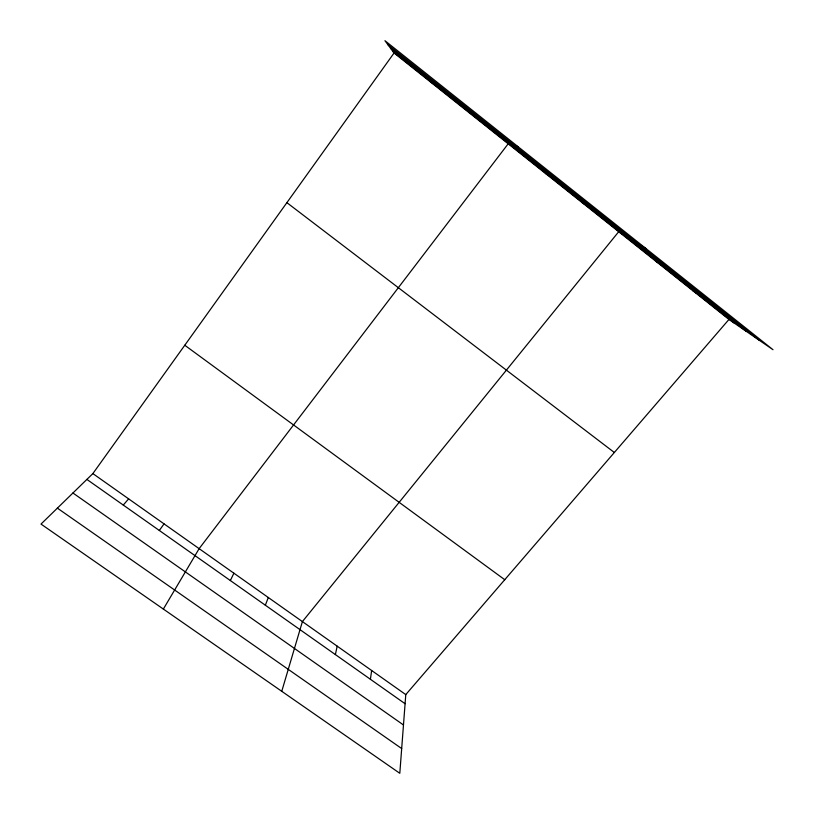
<?xml version="1.0" encoding="UTF-8"?>
<svg xmlns="http://www.w3.org/2000/svg" width="814" height="814" viewBox="0 0 814 814"><rect width="100%" height="100%" fill="white"/><g stroke="black" fill="none" stroke-linecap="round" stroke-linejoin="round"><path stroke-width="1.22" d="M728.957 319.444L405.779 694.607L399.806 773.3L41.005 524.084L92.867 473.595L394.057 53.002L384.951 40.7L772.995 349.705L728.957 319.444L394.057 53.002M370.401 679.273L371.652 670.502M335.378 654.588L337.189 646.163M281.756 691.31L302.401 621.591L618.691 231.725L645.899 248.504M265.354 605.219L268.305 597.507M230.352 580.545L233.893 573.198M163.36 609.065L199.135 548.656L508.18 143.803L517.867 146.54M159.32 530.474L164.052 523.88M123.28 505.067L128.632 498.86M545.411 173.423L547.191 174.277M582.244 202.727L584.696 204.121M655.84 261.284L659.605 263.716M692.592 290.517L696.998 293.467M57.387 508.139L401.678 748.554M72.934 492.999L403.469 724.959M92.867 473.595L405.779 694.607M86.895 479.415L405.087 703.723M184.778 345.248L504.751 579.71M286.884 202.655L614.336 452.492M390.598 48.331L745.777 331.003M393.02 51.608L733.984 322.904M387.861 44.638L758.984 340.079M432.203 82.784L432.509 83.598"/></g></svg>
